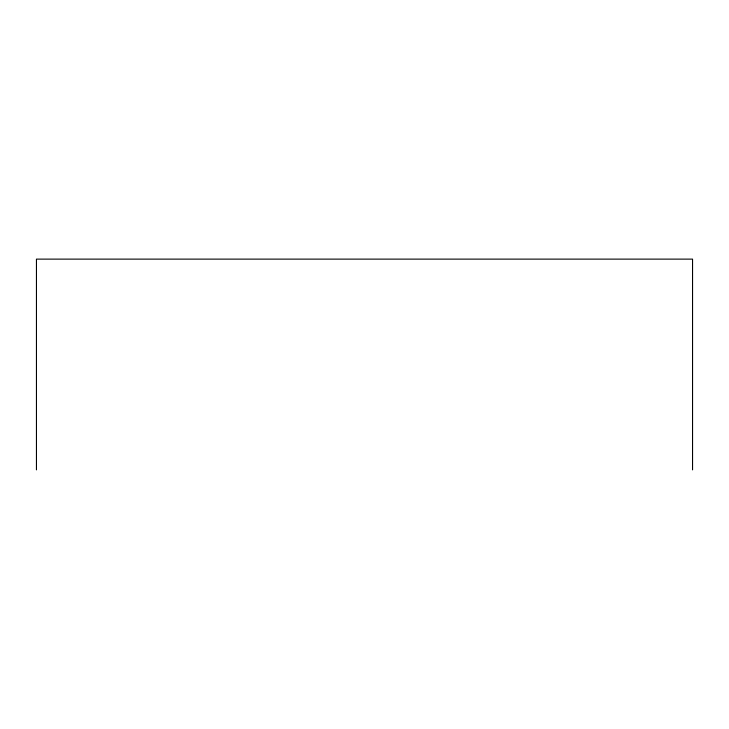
<?xml version="1.0" encoding="UTF-8"?>
<svg xmlns="http://www.w3.org/2000/svg" width="729" height="729" viewBox="0 0 729 729"><rect width="100%" height="100%" fill="white"/><g stroke="black" fill="none" stroke-linecap="round" stroke-linejoin="round"><path stroke-width="1.09" d="M692.55 469.877L692.55 259.123L36.45 259.123L36.45 469.877"/></g></svg>
